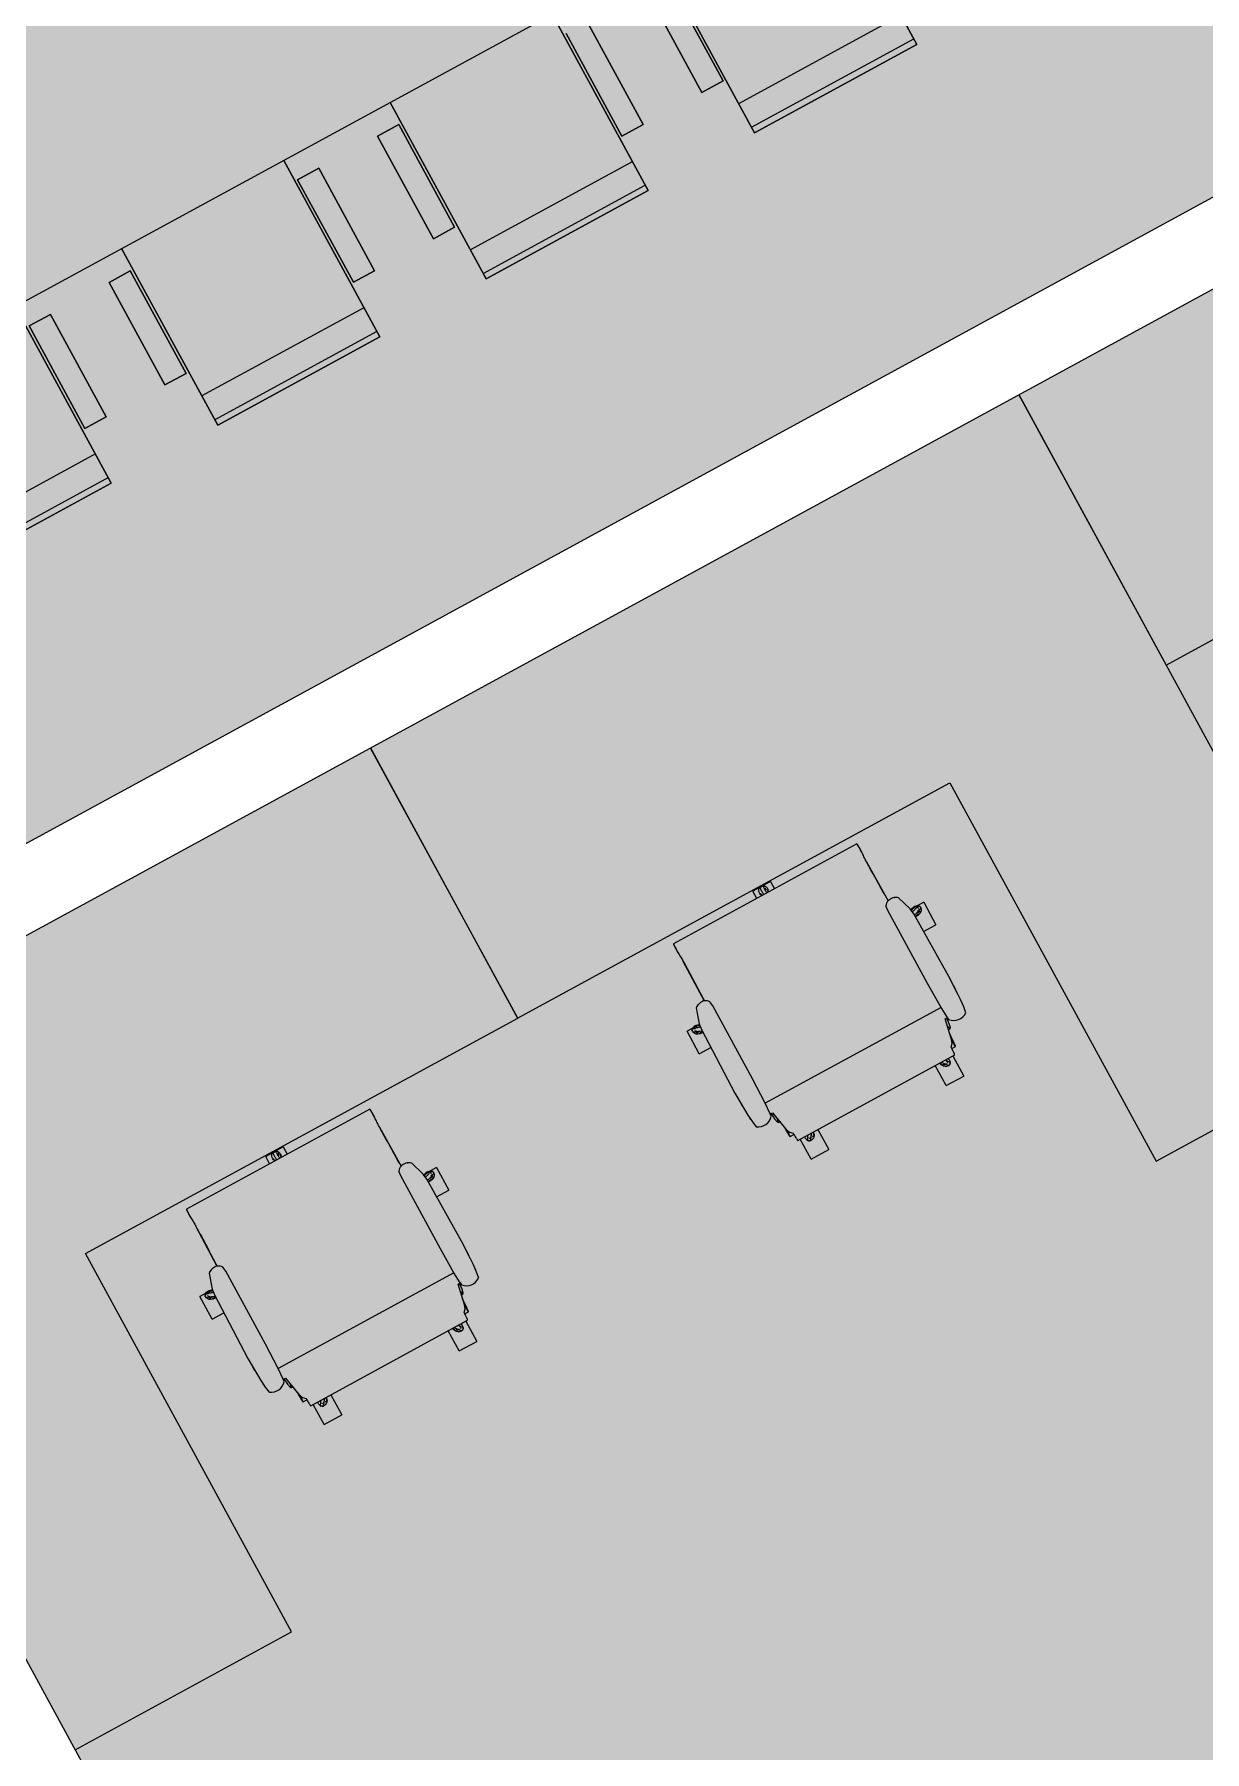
# Model space of a CAD drawing. Header units: inches. Extents: x 69230737 to 69232197, y 27661778 to 27663538.
# Drawn here: x 69231343.3 to 69231457.4, y 27662458.9 to 27662626.4 of the extents above; entities that cross this region are included whole.
import ezdxf

# ---------------------------------------------------------------- set-up
doc = ezdxf.new("R2010")
doc.units = ezdxf.units.IN
doc.header["$LTSCALE"] = 100
doc.header["$MEASUREMENT"] = 0
for name, color, linetype in [('A-WALL', 5, 'CONTINUOUS'), ('I-FURN', 2, 'CONTINUOUS'), ('Rooms-Category-Color', 7, 'CONTINUOUS'), ('Rooms-College-Color', 7, 'CONTINUOUS'), ('Rooms-Department-Color', 7, 'CONTINUOUS'), ('Rooms-Division-Color', 7, 'CONTINUOUS')]:
    doc.layers.add(name, color=color, linetype=linetype)

# ---------------------------------------------------------------- blocks, each defined once
blk = doc.blocks.new('CONFERENCE TABLE - 10 TOP - CONFERENCE TABLE - 20-1202554-Dependent - LEVEL 2A')
at = {"layer": 'I-FURN'}
for p, q in [((-53.71, 24), (-53.71, 43.59)), ((-53.71, 43.59), (-35.71, 43.59)), ((-53.71, 43.59), (-53.71, 24)), ((-35.71, 43.59), (-53.71, 43.59)), ((-35.71, 43.59), (-35.71, 24)), ((-35.71, 24), (-35.71, 43.59)), ((-23.9, 24), (-23.9, 43.59)), ((-23.9, 43.59), (-5.9, 43.59)), ((-23.9, 43.59), (-23.9, 24)), ((-5.9, 43.59), (-23.9, 43.59)), ((-5.9, 43.59), (-5.9, 24)), ((-5.9, 24), (-5.9, 43.59)), ((23.9, 43.59), (5.9, 43.59)), ((5.9, 43.59), (5.9, 24)), ((5.9, 24), (5.9, 43.59)), ((5.9, 43.59), (23.9, 43.59)), ((23.9, 24), (23.9, 43.59)), ((23.9, 43.59), (23.9, 24)), ((53.71, 43.59), (35.71, 43.59)), ((35.71, 43.59), (35.71, 24)), ((35.71, 24), (35.71, 43.59)), ((35.71, 43.59), (53.71, 43.59)), ((-35.71, 42.99), (-53.71, 42.99)), ((-5.9, 42.99), (-23.9, 42.99)), ((5.9, 42.99), (23.9, 42.99)), ((35.71, 42.99), (53.71, 42.99)), ((-35.71, 40.36), (-53.71, 40.36)), ((-5.9, 40.36), (-23.9, 40.36)), ((5.9, 40.36), (23.9, 40.36)), ((35.71, 40.36), (53.71, 40.36)), ((-35.43, 26.31), (-35.43, 37.69)), ((-35.43, 37.69), (-33.07, 37.69)), ((-35.43, 37.69), (-35.43, 26.31)), ((-33.07, 37.69), (-35.43, 37.69)), ((-33.07, 37.69), (-33.07, 26.31)), ((-33.07, 26.31), (-33.07, 37.69)), ((-26.55, 26.31), (-26.55, 37.69)), ((-26.55, 37.69), (-24.19, 37.69)), ((-26.55, 37.69), (-26.55, 26.31)), ((-24.19, 37.69), (-26.55, 37.69)), ((-24.19, 37.69), (-24.19, 26.31)), ((-24.19, 26.31), (-24.19, 37.69)), ((-5.62, 26.31), (-5.62, 37.69)), ((-5.62, 37.69), (-3.26, 37.69)), ((-5.62, 37.69), (-5.62, 26.31)), ((-3.26, 37.69), (-5.62, 37.69)), ((-3.26, 37.69), (-3.26, 26.31)), ((-3.26, 26.31), (-3.26, 37.69)), ((5.62, 37.69), (3.26, 37.69)), ((3.26, 37.69), (3.26, 26.31)), ((3.26, 26.31), (3.26, 37.69)), ((3.26, 37.69), (5.62, 37.69)), ((5.62, 26.31), (5.62, 37.69)), ((5.62, 37.69), (5.62, 26.31)), ((26.55, 37.69), (24.19, 37.69)), ((24.19, 37.69), (24.19, 26.31)), ((24.19, 26.31), (24.19, 37.69)), ((24.19, 37.69), (26.55, 37.69)), ((26.55, 26.31), (26.55, 37.69)), ((26.55, 37.69), (26.55, 26.31)), ((35.43, 37.69), (33.07, 37.69)), ((33.07, 37.69), (33.07, 26.31)), ((33.07, 26.31), (33.07, 37.69)), ((33.07, 37.69), (35.43, 37.69)), ((35.43, 26.31), (35.43, 37.69)), ((35.43, 37.69), (35.43, 26.31)), ((-3.26, 26.31), (-5.62, 26.31)), ((-5.62, 26.31), (-3.26, 26.31)), ((3.26, 26.31), (5.62, 26.31)), ((5.62, 26.31), (3.26, 26.31)), ((24.19, 26.31), (26.55, 26.31)), ((26.55, 26.31), (24.19, 26.31)), ((33.07, 26.31), (35.43, 26.31)), ((35.43, 26.31), (33.07, 26.31)), ((60, 24), (-60, 24))]:
    blk.add_line(p, q, dxfattribs=at)
blk = doc.blocks.new('Furniture-Workstation L - 3D - Furniture-Workstation L - 3D-V22-Dependent - LEVEL 2B')
at = {"layer": 'I-FURN'}
for p, q in [((-23.76, 16.61), (-23.76, -13.39)), ((48.24, -55.39), (48.24, 16.61)), ((-23.76, -13.39), (24.24, -13.39)), ((24.24, -13.39), (24.24, -55.39)), ((24.24, -55.39), (48.24, -55.39))]:
    blk.add_line(p, q, dxfattribs=at)
blk = doc.blocks.new('HermanMiller_Collection_Eames_SoftPad_MgmtChair - Casters Pneumatic Hgt Adj-V24-Dependent - LEVEL 2B')
at = {"layer": 'I-FURN'}
for p, q in [((-6.49, 11.73), (-7.1, 11.63)), ((-5.72, 11.8), (-6.49, 11.73)), ((-5.07, 11.83), (-5.72, 11.8)), ((-3.21, 11.88), (-5.07, 11.83)), ((3.79, 11.79), (-3.21, 11.88)), ((1.82, 13.1), (1.82, 11.81)), ((1.82, 13.1), (4.32, 13.1)), ((3.69, 12.36), (3.76, 12.36)), ((3.69, 12.17), (3.69, 12.36)), ((4.38, 11.72), (3.79, 11.79)), ((3.88, 12.36), (3.94, 12.36)), ((3.88, 12.36), (3.88, 12.22)), ((4.01, 12.36), (4.07, 12.36)), ((4.15, 12.36), (4.29, 12.36)), ((4.29, 11.89), (4.21, 11.89)), ((4.27, 11.85), (4.24, 11.78)), ((4.29, 12.36), (4.32, 12.36)), ((4.29, 12.28), (4.29, 12.36)), ((4.29, 11.89), (4.29, 12.22)), ((4.32, 11.89), (4.29, 11.89)), ((4.32, 11.73), (4.32, 13.1)), ((4.32, 11.89), (4.32, 12.36)), ((5.89, 11.24), (4.38, 11.72)), ((6.09, 10.21), (10.46, 10.17)), ((12.44, -10.17), (12.44, 10.17)), ((-12.43, 8.44), (-12.43, 6.48)), ((-12.43, 8.44), (-10.19, 8.44)), ((-10.2, 8.71), (-10.2, -8.71)), ((-9.49, 9.19), (-9.5, 9.18)), ((-9.5, 9.18), (-9.5, 8.76)), ((-9.1, 9.03), (-9.36, 8.77)), ((-8.96, 9.1), (-9.1, 9.03)), ((-8.72, 9.18), (-8.96, 9.1)), ((-6.65, 9.58), (-8.72, 9.18)), ((-7.74, 9.56), (-7.74, 9.37)), ((-7.73, 9.54), (-7.4, 9.43)), ((-7.73, 9.54), (-7.73, 9.37)), ((-6.88, 9.85), (-6.65, 9.83)), ((-6.65, 9.83), (-6.65, 9.58)), ((-6.65, 9.83), (-5.49, 9.76)), ((-5.49, 9.76), (-2.81, 9.72)), ((-5.49, -9.76), (-5.49, 9.76)), ((-2.81, 9.72), (5.28, 9.72)), ((5.28, 9.72), (5.78, 9.77)), ((-10.56, 7.6), (-10.56, 7.66)), ((-10.56, 7.43), (-10.56, 7.52)), ((-10.56, 7.23), (-10.56, 7.31)), ((-10.47, 7.23), (-10.56, 7.23)), ((-10.47, 7.7), (-10.37, 7.7)), ((-10.37, 7.7), (-10.37, 7.64)), ((-10.37, 7.36), (-10.37, 7.29)), ((-10.19, 6.48), (-12.43, 6.48)), ((12.44, 0.94), (13.25, 0.94)), ((12.82, 0.18), (12.82, 0.11)), ((13.16, 0.2), (13.22, 0.2)), ((13.22, 0.2), (13.25, 0.2)), ((13.22, -0.27), (13.22, 0.2)), ((13.25, -1.02), (13.25, 0.94)), ((13.25, -0.27), (13.25, 0.2)), ((13.25, -1.02), (12.44, -1.02)), ((12.82, -0.27), (12.73, -0.27)), ((12.96, -0.27), (12.82, -0.27)), ((13.22, -0.27), (13.06, -0.27)), ((13.25, -0.27), (13.22, -0.27)), ((13.31, -0.14), (13.23, -0.25)), ((-12.43, -6.56), (-12.43, -8.52)), ((-12.43, -6.56), (-10.19, -6.56)), ((-10.56, -7.3), (-10.45, -7.3)), ((-10.56, -7.46), (-10.56, -7.3)), ((-10.56, -7.59), (-10.56, -7.51)), ((-10.56, -7.76), (-10.56, -7.69)), ((-10.37, -7.77), (-10.45, -7.77)), ((-10.37, -7.72), (-10.37, -7.77)), ((-10.33, -7.77), (-10.37, -7.77)), ((-10.19, -8.52), (-12.43, -8.52)), ((-9.5, -8.76), (-9.5, -9.18)), ((-9.5, -9.18), (-9.49, -9.19)), ((-9.36, -8.77), (-9.1, -9.03)), ((-9.1, -9.03), (-8.72, -9.18)), ((-8.72, -9.18), (-6.65, -9.58)), ((-7.74, -9.37), (-7.74, -9.56)), ((-7.73, -9.37), (-7.73, -9.54)), ((-7.4, -9.43), (-7.73, -9.54)), ((-6.65, -9.83), (-6.88, -9.85)), ((-6.65, -9.58), (-6.65, -9.83)), ((-6.65, -9.83), (-5.49, -9.76)), ((-5.49, -9.76), (-2.81, -9.72)), ((-2.81, -9.72), (5.28, -9.72)), ((5.28, -9.72), (5.78, -9.77)), ((-7.1, -11.63), (-6.49, -11.73)), ((4.38, -11.72), (5.89, -11.24)), ((10.46, -10.17), (6.09, -10.21)), ((-6.49, -11.73), (-5.72, -11.8)), ((-5.72, -11.8), (-5.07, -11.83)), ((-5.07, -11.83), (-3.21, -11.88)), ((-3.21, -11.88), (3.79, -11.79)), ((1.82, -11.81), (1.82, -13.18)), ((4.32, -13.18), (1.82, -13.18)), ((3.69, -12.43), (3.69, -12.14)), ((3.75, -12.43), (3.69, -12.43)), ((3.79, -11.79), (4.38, -11.72)), ((3.88, -12.3), (3.88, -12.43)), ((3.93, -12.43), (3.88, -12.43)), ((4.07, -12.43), (4.01, -12.43)), ((4.21, -12.43), (4.13, -12.43)), ((4.21, -11.96), (4.29, -11.96)), ((4.29, -11.96), (4.32, -11.96)), ((4.29, -12.29), (4.29, -11.96)), ((4.29, -12.43), (4.29, -12.38)), ((4.32, -12.43), (4.29, -12.43)), ((4.32, -13.18), (4.32, -11.73)), ((4.32, -12.43), (4.32, -11.96))]:
    blk.add_line(p, q, dxfattribs=at)
at = {"layer": 'I-FURN', "flags": 128}
for points in [[(-6.25, 11.76), (-6.2, 11.76), (-6.11, 11.77)], [(-4.67, 11.84), (-4.53, 11.85), (-4.21, 11.86)], [(3.53, 11.99), (3.53, 11.99), (3.53, 11.96), (3.51, 11.89), (3.48, 11.8)], [(3.5, 12.06), (3.52, 12.19), (3.57, 12.32), (3.64, 12.44), (3.74, 12.53), (3.86, 12.6), (3.99, 12.65)], [(3.5, 11.83), (3.54, 11.99), (3.56, 12.07), (3.56, 12.09)], [(4.03, 12.65), (4.05, 12.64), (4.06, 12.64), (4.07, 12.64), (4.09, 12.63), (4.1, 12.63), (4.11, 12.63), (4.13, 12.62), (4.15, 12.62), (4.16, 12.61), (4.17, 12.61), (4.19, 12.6), (4.21, 12.59), (4.22, 12.58)], [(4.24, 11.76), (4.24, 11.76), (4.23, 11.74)], [(4.26, 12.56), (4.33, 12.45), (4.39, 12.32), (4.41, 12.19), (4.4, 12.05), (4.37, 11.92), (4.3, 11.8)], [(12.43, 10.17), (12.43, 10.18), (12.39, 10.19), (12.3, 10.2), (12.18, 10.21), (12.03, 10.21), (11.85, 10.22), (11.67, 10.22), (11.49, 10.21)], [(-9.5, 9.18), (-9.48, 9.17), (-9.42, 9.16), (-9.32, 9.15), (-9.2, 9.15), (-9.05, 9.14), (-8.89, 9.14), (-8.83, 9.14)], [(-9.26, 9.22), (-9.37, 9.21), (-9.44, 9.2), (-9.49, 9.19)], [(-8.49, 9.24), (-8.66, 9.24), (-8.83, 9.24), (-8.99, 9.23), (-9.14, 9.23), (-9.26, 9.22)], [(-6.66, 9.75), (-7.27, 9.69), (-7.65, 9.62), (-7.73, 9.54)], [(-10.41, 7.02), (-10.54, 7.08), (-10.64, 7.16), (-10.73, 7.27), (-10.79, 7.39), (-10.82, 7.52), (-10.83, 7.66)], [(-10.81, 7.7), (-10.8, 7.71), (-10.8, 7.73), (-10.79, 7.74), (-10.78, 7.75), (-10.78, 7.76), (-10.77, 7.77), (-10.76, 7.79), (-10.75, 7.8), (-10.74, 7.81), (-10.73, 7.82), (-10.71, 7.84), (-10.7, 7.85), (-10.69, 7.86)], [(-10.66, 7.89), (-10.53, 7.93), (-10.39, 7.94), (-10.26, 7.92), (-10.2, 7.9)], [(-10.2, 6.95), (-10.34, 7.03), (-10.41, 7.07), (-10.42, 7.08)], [(-10.34, 7.03), (-10.34, 7.02), (-10.32, 7.01), (-10.25, 6.97), (-10.2, 6.93)], [(12.55, 0.37), (12.54, 0.37), (12.52, 0.37), (12.44, 0.37)], [(12.44, 0.35), (12.55, 0.36), (12.63, 0.37), (12.64, 0.37)], [(12.6, 0.42), (12.73, 0.44), (12.87, 0.44), (13, 0.4), (13.12, 0.34), (13.23, 0.25), (13.31, 0.14)], [(13.32, 0.1), (13.32, 0.08), (13.32, 0.07), (13.33, 0.06), (13.33, 0.04), (13.33, 0.03), (13.33, 0.02), (13.33, 0), (13.33, -0.02), (13.33, -0.04), (13.33, -0.05), (13.32, -0.07), (13.32, -0.09), (13.32, -0.1)], [(12.55, -0.37), (12.54, -0.37), (12.52, -0.37), (12.44, -0.37)], [(12.63, -0.37), (12.56, -0.36), (12.46, -0.36)], [(13.21, -0.27), (13.12, -0.34), (13, -0.4), (12.87, -0.44), (12.73, -0.44), (12.6, -0.42)], [(-10.83, -7.74), (-10.82, -7.61), (-10.79, -7.47), (-10.73, -7.35), (-10.64, -7.24), (-10.54, -7.16), (-10.41, -7.1)], [(-10.69, -7.94), (-10.7, -7.93), (-10.71, -7.92), (-10.72, -7.91), (-10.73, -7.9), (-10.74, -7.89), (-10.75, -7.88), (-10.76, -7.86), (-10.77, -7.85), (-10.78, -7.84), (-10.79, -7.83), (-10.8, -7.81), (-10.8, -7.79), (-10.81, -7.78)], [(-10.2, -7.98), (-10.26, -8), (-10.39, -8.02), (-10.53, -8.01), (-10.66, -7.97)], [(-10.42, -7.16), (-10.35, -7.12), (-10.27, -7.07), (-10.2, -7.03)], [(-10.34, -7.11), (-10.34, -7.1), (-10.32, -7.09), (-10.25, -7.05), (-10.2, -7.01)], [(-8.81, -9.14), (-8.89, -9.14), (-9.05, -9.14), (-9.2, -9.15), (-9.32, -9.15), (-9.42, -9.16), (-9.48, -9.17), (-9.5, -9.18)], [(-9.49, -9.19), (-9.44, -9.2), (-9.37, -9.21), (-9.26, -9.22)], [(-9.26, -9.22), (-9.14, -9.23), (-8.99, -9.23), (-8.83, -9.24), (-8.66, -9.24), (-8.49, -9.24)], [(-7.73, -9.54), (-7.65, -9.62), (-7.27, -9.69), (-6.66, -9.75)], [(11.49, -10.21), (11.67, -10.22), (11.85, -10.22), (12.03, -10.21), (12.18, -10.21), (12.3, -10.2), (12.39, -10.19), (12.43, -10.18), (12.43, -10.17)], [(-6.25, -11.76), (-6.2, -11.76), (-6.11, -11.77)], [(-4.67, -11.84), (-4.53, -11.85), (-4.21, -11.86)], [(3.55, -12.12), (3.53, -12.05), (3.51, -11.95), (3.47, -11.79)], [(3.52, -12.03), (3.52, -12.03), (3.51, -12), (3.49, -11.93), (3.47, -11.84)], [(3.98, -12.69), (3.85, -12.64), (3.73, -12.57), (3.63, -12.48), (3.56, -12.36), (3.51, -12.23), (3.49, -12.1)], [(4.21, -12.62), (4.19, -12.63), (4.18, -12.64), (4.17, -12.64), (4.15, -12.65), (4.14, -12.65), (4.13, -12.66), (4.11, -12.66), (4.09, -12.67), (4.08, -12.67), (4.07, -12.68), (4.05, -12.68), (4.03, -12.68), (4.02, -12.69)], [(4.23, -11.8), (4.23, -11.8), (4.21, -11.78), (4.21, -11.76)], [(4.21, -11.79), (4.22, -11.81), (4.25, -11.88), (4.26, -11.9)], [(4.29, -11.84), (4.35, -11.96), (4.39, -12.09), (4.4, -12.23), (4.37, -12.36), (4.32, -12.49), (4.24, -12.6)]]:
    blk.add_lwpolyline(points, dxfattribs=at)
at = {"layer": 'I-FURN'}
for centre, radius, start, end in [((5.35, 12.01), 1.84, 178.3802, 186.4833), ((3.95, 12.08), 0.572, 57.7518, 86.2482), ((2.78, 12.84), 1.84, 323.2166, 325.6198), ((-6.03, 10.85), 1.32, 144.065, 229.935), ((5.36, 10.43), 0.781, 302.3218, 343.1534), ((5.03, 10.51), 1.12, 343.9109, 40.257), ((-10.3, 7.45), 0.572, 129.7518, 158.2482), ((-9.8, 8.75), 1.84, 250.3802, 257.2336), ((13.12, -1.35), 1.84, 106.3802, 111.77), ((12.76, 0), 0.572, 345.7518, 14.2482), ((13.12, 1.35), 1.84, 248.23, 253.6198), ((-10.3, -7.53), 0.572, 201.7518, 230.2482), ((-9.8, -8.83), 1.84, 102.7664, 109.6198), ((-6.03, -10.85), 1.32, 130.065, 215.935), ((5.36, -10.43), 0.781, 16.8466, 57.6782), ((5.03, -10.51), 1.12, 319.743, 16.0891), ((5.33, -12.05), 1.84, 172.0275, 181.6198), ((3.94, -12.12), 0.572, 273.7518, 302.2482), ((2.77, -12.88), 1.84, 34.3802, 38.212)]:
    blk.add_arc(centre, radius, start, end, dxfattribs=at)
for points, knots in [([(3.5, 11.83), (3.51, 11.84), (3.53, 11.92), (3.55, 12.04), (3.57, 12.12), (3.55, 12.13), (3.53, 12.11), (3.51, 12.07), (3.5, 12.06)], [0.3625246, 0.3625246, 0.3625246, 0.3625246, 0.375, 0.5, 0.625, 0.75, 0.875, 1, 1, 1, 1]), ([(3.99, 12.65), (3.98, 12.65), (3.97, 12.64), (3.95, 12.58), (3.89, 12.44), (3.8, 12.18), (3.71, 11.94), (3.67, 11.82), (3.67, 11.81)], [-1, -1, -1, -1, -0.85, -0.7, -0.55, -0.4, -0.3, -0.2853327, -0.2853327, -0.2853327, -0.2853327]), ([(4.05, 11.78), (4.07, 11.86), (4.12, 12.03), (4.18, 12.24), (4.23, 12.38), (4.25, 12.47), (4.26, 12.53), (4.26, 12.55), (4.26, 12.56), (4.26, 12.56)], [-0.6850488, -0.6850488, -0.6850488, -0.6850488, -0.6, -0.5, -0.4, -0.3, -0.2, -0.1, 0, 0, 0, 0]), ([(4.23, 11.76), (4.23, 11.78), (4.26, 11.83), (4.28, 11.88), (4.3, 11.89), (4.3, 11.85), (4.3, 11.82), (4.3, 11.8)], [0.4646474, 0.4646474, 0.4646474, 0.4646474, 0.5, 0.625, 0.75, 0.875, 1, 1, 1, 1]), ([(6.09, 10.87), (6.08, 10.9), (6.07, 10.94), (6.04, 11.01), (6.01, 11.07), (5.98, 11.12), (5.96, 11.14), (5.96, 11.15)], [0.7098271, 0.7098271, 0.7098271, 0.7098271, 0.75, 0.7916667, 0.8333333, 0.875, 0.8888889, 0.8888889, 0.8888889, 0.8888889]), ([(12.44, 10.17), (12.44, 10.17), (12.43, 10.18), (12.4, 10.19), (12.34, 10.19), (12.27, 10.2), (12.19, 10.21), (12.05, 10.21), (11.82, 10.22), (11.61, 10.22), (11.49, 10.21)], [0, 0, 0, 0, 0.090909, 0.181818, 0.272727, 0.363636, 0.454545, 0.545455, 0.727273, 1, 1, 1, 1]), ([(-9.36, 8.77), (-9.55, 8.77), (-9.82, 8.76), (-10.04, 8.74), (-10.13, 8.73), (-10.18, 8.72), (-10.2, 8.72), (-10.2, 8.71)], [0, 0, 0, 0, 0.444444, 0.666667, 0.777778, 0.888889, 1, 1, 1, 1]), ([(-7.56, 9.4), (-7.59, 9.4), (-7.69, 9.38), (-7.86, 9.35), (-8.07, 9.31), (-8.28, 9.27), (-8.42, 9.25), (-8.49, 9.24)], [0.8535346, 0.8535346, 0.8535346, 0.8535346, 0.8666667, 0.9, 0.9333333, 0.9666667, 1, 1, 1, 1]), ([(-10.83, 7.66), (-10.83, 7.66), (-10.82, 7.65), (-10.78, 7.6), (-10.66, 7.5), (-10.45, 7.34), (-10.28, 7.21), (-10.22, 7.16)], [-1, -1, -1, -1, -0.85, -0.7, -0.55, -0.4, -0.3229624, -0.3229624, -0.3229624, -0.3229624]), ([(-10.21, 7.61), (-10.27, 7.65), (-10.38, 7.72), (-10.5, 7.81), (-10.58, 7.85), (-10.63, 7.88), (-10.65, 7.89), (-10.66, 7.89), (-10.66, 7.89)], [-0.5853894, -0.5853894, -0.5853894, -0.5853894, -0.5, -0.4, -0.3, -0.2, -0.1, 0, 0, 0, 0]), ([(-10.24, 6.97), (-10.29, 7.01), (-10.38, 7.06), (-10.45, 7.09), (-10.47, 7.09), (-10.45, 7.06), (-10.43, 7.03), (-10.41, 7.02)], [0.3878453, 0.3878453, 0.3878453, 0.3878453, 0.5, 0.625, 0.75, 0.875, 1, 1, 1, 1]), ([(13.31, 0.14), (13.31, 0.14), (13.3, 0.15), (13.23, 0.16), (13.08, 0.17), (12.8, 0.18), (12.56, 0.18), (12.46, 0.19), (12.46, 0.19)], [-1, -1, -1, -1, -0.85, -0.7, -0.55, -0.4, -0.3, -0.2999942, -0.2999942, -0.2999942, -0.2999942]), ([(12.48, 0.36), (12.52, 0.36), (12.6, 0.37), (12.67, 0.38), (12.68, 0.39), (12.65, 0.41), (12.62, 0.41), (12.6, 0.42)], [0.4170446, 0.4170446, 0.4170446, 0.4170446, 0.5, 0.625, 0.75, 0.875, 1, 1, 1, 1]), ([(12.46, -0.19), (12.46, -0.19), (12.56, -0.18), (12.75, -0.18), (12.98, -0.17), (13.13, -0.17), (13.22, -0.16), (13.28, -0.15), (13.3, -0.15), (13.31, -0.14), (13.31, -0.14)], [-0.7000058, -0.7000058, -0.7000058, -0.7000058, -0.7, -0.6, -0.5, -0.4, -0.3, -0.2, -0.1, 0, 0, 0, 0]), ([(12.48, -0.36), (12.52, -0.36), (12.6, -0.37), (12.67, -0.38), (12.68, -0.39), (12.65, -0.41), (12.62, -0.41), (12.6, -0.42)], [0.4170446, 0.4170446, 0.4170446, 0.4170446, 0.5, 0.625, 0.75, 0.875, 1, 1, 1, 1]), ([(-10.22, -7.25), (-10.28, -7.29), (-10.41, -7.39), (-10.58, -7.52), (-10.7, -7.62), (-10.77, -7.68), (-10.81, -7.71), (-10.82, -7.73), (-10.83, -7.74), (-10.83, -7.74)], [-0.6770376, -0.6770376, -0.6770376, -0.6770376, -0.6, -0.5, -0.4, -0.3, -0.2, -0.1, 0, 0, 0, 0]), ([(-10.66, -7.97), (-10.66, -7.97), (-10.64, -7.97), (-10.59, -7.94), (-10.46, -7.86), (-10.3, -7.75), (-10.21, -7.69)], [-1, -1, -1, -1, -0.85, -0.7, -0.55, -0.4146106, -0.4146106, -0.4146106, -0.4146106]), ([(-10.24, -7.05), (-10.29, -7.09), (-10.38, -7.14), (-10.45, -7.17), (-10.47, -7.17), (-10.45, -7.14), (-10.43, -7.11), (-10.41, -7.1)], [0.3878453, 0.3878453, 0.3878453, 0.3878453, 0.5, 0.625, 0.75, 0.875, 1, 1, 1, 1]), ([(-10.2, -8.71), (-10.2, -8.72), (-10.18, -8.72), (-10.13, -8.73), (-10.07, -8.74), (-9.98, -8.75), (-9.88, -8.76), (-9.73, -8.76), (-9.55, -8.77), (-9.41, -8.77), (-9.36, -8.77)], [0, 0, 0, 0, 0.111111, 0.222222, 0.333333, 0.444444, 0.555556, 0.666667, 0.888889, 1, 1, 1, 1]), ([(-8.49, -9.24), (-8.42, -9.25), (-8.28, -9.27), (-8.07, -9.31), (-7.86, -9.35), (-7.69, -9.38), (-7.59, -9.4), (-7.56, -9.4)], [0, 0, 0, 0, 0.0333333, 0.0666667, 0.1, 0.1333333, 0.1464654, 0.1464654, 0.1464654, 0.1464654]), ([(5.96, -11.15), (5.98, -11.12), (6.01, -11.07), (6.05, -10.99), (6.07, -10.92), (6.08, -10.88), (6.09, -10.87)], [0.1111111, 0.1111111, 0.1111111, 0.1111111, 0.1666667, 0.2222222, 0.2777778, 0.2931742, 0.2931742, 0.2931742, 0.2931742]), ([(11.49, -10.21), (11.57, -10.22), (11.74, -10.22), (12.06, -10.21), (12.36, -10.2), (12.43, -10.18), (12.44, -10.17)], [0, 0, 0, 0, 0.181818, 0.363636, 0.727273, 1, 1, 1, 1]), ([(3.48, -11.83), (3.49, -11.85), (3.51, -11.95), (3.54, -12.08), (3.55, -12.16), (3.54, -12.17), (3.52, -12.15), (3.5, -12.12), (3.49, -12.1)], [0.3389168, 0.3389168, 0.3389168, 0.3389168, 0.375, 0.5, 0.625, 0.75, 0.875, 1, 1, 1, 1]), ([(3.64, -11.81), (3.65, -11.83), (3.69, -11.96), (3.77, -12.17), (3.84, -12.38), (3.89, -12.53), (3.93, -12.61), (3.95, -12.66), (3.97, -12.68), (3.97, -12.69), (3.98, -12.69)], [-0.728453, -0.728453, -0.728453, -0.728453, -0.7, -0.6, -0.5, -0.4, -0.3, -0.2, -0.1, 0, 0, 0, 0]), ([(4.24, -12.6), (4.25, -12.6), (4.25, -12.59), (4.24, -12.52), (4.2, -12.37), (4.12, -12.11), (4.05, -11.88), (4.02, -11.78)], [-1, -1, -1, -1, -0.85, -0.7, -0.55, -0.4, -0.3021051, -0.3021051, -0.3021051, -0.3021051]), ([(4.22, -11.81), (4.22, -11.82), (4.24, -11.87), (4.27, -11.92), (4.29, -11.93), (4.29, -11.9), (4.29, -11.86), (4.29, -11.84)], [0.4675999, 0.4675999, 0.4675999, 0.4675999, 0.5, 0.625, 0.75, 0.875, 1, 1, 1, 1])]:
    blk.add_open_spline(points, degree=3, knots=knots, dxfattribs=at)
for points in [[(10.52, 10.17), (9.78, 10.17), (8.3, 10.18), (6.84, 10.2), (6.11, 10.2)], [(11.49, 10.21), (11.33, 10.21), (11, 10.19), (10.68, 10.17), (10.52, 10.17)], [(6.11, -10.2), (6.84, -10.2), (8.3, -10.18), (9.78, -10.17), (10.52, -10.17)], [(10.52, -10.17), (10.68, -10.17), (11, -10.19), (11.33, -10.21), (11.49, -10.21)]]:
    blk.add_open_spline(points, degree=3, dxfattribs=at)
blk = doc.blocks.new('Furniture-Workstation L - 3D - Furniture-Workstation L - 3D-V25-Dependent - LEVEL 2B')
at = {"layer": 'I-FURN'}
for p, q in [((48.24, 55.39), (24.24, 55.39)), ((24.24, 55.39), (24.24, 13.39)), ((24.24, 13.39), (-23.76, 13.39)), ((-23.76, 13.39), (-23.76, -16.61))]:
    blk.add_line(p, q, dxfattribs=at)
blk = doc.blocks.new('HermanMiller_Collection_Eames_SoftPad_MgmtChair - Casters Pneumatic Hgt Adj-V26-Dependent - LEVEL 2B')
at = {"layer": 'I-FURN'}
for p, q in [((-6.49, 11.73), (-7.1, 11.63)), ((-5.72, 11.8), (-6.49, 11.73)), ((-5.07, 11.83), (-5.72, 11.8)), ((-3.21, 11.88), (-5.07, 11.83)), ((3.79, 11.79), (-3.21, 11.88)), ((1.82, 13.1), (1.82, 11.81)), ((1.82, 13.1), (4.32, 13.1)), ((3.69, 12.36), (3.76, 12.36)), ((3.69, 12.17), (3.69, 12.36)), ((4.38, 11.72), (3.79, 11.79)), ((3.88, 12.36), (3.94, 12.36)), ((3.88, 12.36), (3.88, 12.22)), ((4.01, 12.36), (4.07, 12.36)), ((4.15, 12.36), (4.29, 12.36)), ((4.29, 11.89), (4.21, 11.89)), ((4.27, 11.85), (4.24, 11.78)), ((4.29, 12.36), (4.32, 12.36)), ((4.29, 12.28), (4.29, 12.36)), ((4.29, 11.89), (4.29, 12.22)), ((4.32, 11.89), (4.29, 11.89)), ((4.32, 11.73), (4.32, 13.1)), ((4.32, 11.89), (4.32, 12.36)), ((5.89, 11.24), (4.38, 11.72)), ((6.09, 10.21), (10.46, 10.17)), ((12.44, -10.17), (12.44, 10.17)), ((-12.43, 8.44), (-12.43, 6.48)), ((-12.43, 8.44), (-10.19, 8.44)), ((-10.2, 8.71), (-10.2, -8.71)), ((-9.49, 9.19), (-9.5, 9.18)), ((-9.5, 9.18), (-9.5, 8.76)), ((-9.1, 9.03), (-9.36, 8.77)), ((-8.96, 9.1), (-9.1, 9.03)), ((-8.72, 9.18), (-8.96, 9.1)), ((-6.65, 9.58), (-8.72, 9.18)), ((-7.74, 9.56), (-7.74, 9.37)), ((-7.73, 9.54), (-7.4, 9.43)), ((-7.73, 9.54), (-7.73, 9.37)), ((-6.88, 9.85), (-6.65, 9.83)), ((-6.65, 9.83), (-6.65, 9.58)), ((-6.65, 9.83), (-5.49, 9.76)), ((-5.49, 9.76), (-2.81, 9.72)), ((-5.49, -9.76), (-5.49, 9.76)), ((-2.81, 9.72), (5.28, 9.72)), ((5.28, 9.72), (5.78, 9.77)), ((-10.56, 7.6), (-10.56, 7.66)), ((-10.56, 7.43), (-10.56, 7.52)), ((-10.56, 7.23), (-10.56, 7.31)), ((-10.47, 7.23), (-10.56, 7.23)), ((-10.47, 7.7), (-10.37, 7.7)), ((-10.37, 7.7), (-10.37, 7.64)), ((-10.37, 7.34), (-10.37, 7.29)), ((-10.19, 6.48), (-12.43, 6.48)), ((12.44, 0.94), (13.25, 0.94)), ((12.82, 0.18), (12.82, 0.11)), ((13.16, 0.2), (13.22, 0.2)), ((13.22, 0.2), (13.25, 0.2)), ((13.22, -0.27), (13.22, 0.2)), ((13.25, -1.02), (13.25, 0.94)), ((13.25, -0.27), (13.25, 0.2)), ((13.25, -1.02), (12.44, -1.02)), ((12.82, -0.27), (12.73, -0.27)), ((12.96, -0.27), (12.82, -0.27)), ((13.22, -0.27), (13.06, -0.27)), ((13.25, -0.27), (13.22, -0.27)), ((13.31, -0.14), (13.23, -0.25)), ((-12.43, -6.56), (-12.43, -8.52)), ((-12.43, -6.56), (-10.19, -6.56)), ((-10.56, -7.3), (-10.45, -7.3)), ((-10.56, -7.46), (-10.56, -7.3)), ((-10.56, -7.59), (-10.56, -7.51)), ((-10.56, -7.76), (-10.56, -7.69)), ((-10.37, -7.77), (-10.45, -7.77)), ((-10.37, -7.72), (-10.37, -7.77)), ((-10.33, -7.77), (-10.37, -7.77)), ((-10.19, -8.52), (-12.43, -8.52)), ((-9.5, -8.76), (-9.5, -9.18)), ((-9.5, -9.18), (-9.49, -9.19)), ((-9.36, -8.77), (-9.1, -9.03)), ((-9.1, -9.03), (-8.72, -9.18)), ((-8.72, -9.18), (-6.65, -9.58)), ((-7.74, -9.37), (-7.74, -9.56)), ((-7.73, -9.37), (-7.73, -9.54)), ((-7.4, -9.43), (-7.73, -9.54)), ((-6.65, -9.83), (-6.88, -9.85)), ((-6.65, -9.58), (-6.65, -9.83)), ((-6.65, -9.83), (-5.49, -9.76)), ((-5.49, -9.76), (-2.81, -9.72)), ((-2.81, -9.72), (5.28, -9.72)), ((5.28, -9.72), (5.78, -9.77)), ((-7.1, -11.63), (-6.49, -11.73)), ((4.38, -11.72), (5.89, -11.24)), ((10.46, -10.17), (6.09, -10.21)), ((-6.49, -11.73), (-5.72, -11.8)), ((-5.72, -11.8), (-5.07, -11.83)), ((-5.07, -11.83), (-3.21, -11.88)), ((-3.21, -11.88), (3.79, -11.79)), ((1.82, -11.81), (1.82, -13.18)), ((4.32, -13.18), (1.82, -13.18)), ((3.69, -12.43), (3.69, -12.14)), ((3.75, -12.43), (3.69, -12.43)), ((3.79, -11.79), (4.38, -11.72)), ((3.88, -12.3), (3.88, -12.43)), ((3.93, -12.43), (3.88, -12.43)), ((4.07, -12.43), (4.01, -12.43)), ((4.21, -12.43), (4.13, -12.43)), ((4.21, -11.96), (4.29, -11.96)), ((4.29, -11.96), (4.32, -11.96)), ((4.29, -12.29), (4.29, -11.96)), ((4.29, -12.43), (4.29, -12.38)), ((4.32, -12.43), (4.29, -12.43)), ((4.32, -13.18), (4.32, -11.73)), ((4.32, -12.43), (4.32, -11.96))]:
    blk.add_line(p, q, dxfattribs=at)
at = {"layer": 'I-FURN', "flags": 128}
for points in [[(-6.25, 11.76), (-6.2, 11.76), (-6.11, 11.77)], [(-4.67, 11.84), (-4.53, 11.85), (-4.21, 11.86)], [(3.53, 11.99), (3.53, 11.99), (3.53, 11.96), (3.51, 11.89), (3.48, 11.8)], [(3.5, 12.06), (3.52, 12.19), (3.57, 12.32), (3.64, 12.44), (3.74, 12.53), (3.86, 12.6), (3.99, 12.65)], [(3.5, 11.83), (3.54, 11.99), (3.56, 12.07), (3.56, 12.09)], [(4.03, 12.65), (4.05, 12.64), (4.06, 12.64), (4.07, 12.64), (4.09, 12.63), (4.1, 12.63), (4.11, 12.63), (4.13, 12.62), (4.15, 12.62), (4.16, 12.61), (4.17, 12.61), (4.19, 12.6), (4.21, 12.59), (4.22, 12.58)], [(4.24, 11.76), (4.24, 11.76), (4.23, 11.74)], [(4.26, 12.56), (4.33, 12.45), (4.39, 12.32), (4.41, 12.19), (4.4, 12.05), (4.37, 11.92), (4.3, 11.8)], [(12.43, 10.17), (12.43, 10.18), (12.39, 10.19), (12.3, 10.2), (12.18, 10.21), (12.03, 10.21), (11.85, 10.22), (11.67, 10.22), (11.49, 10.21)], [(-9.5, 9.18), (-9.48, 9.17), (-9.42, 9.16), (-9.32, 9.15), (-9.2, 9.15), (-9.05, 9.14), (-8.89, 9.14), (-8.83, 9.14)], [(-9.26, 9.22), (-9.37, 9.21), (-9.44, 9.2), (-9.49, 9.19)], [(-8.49, 9.24), (-8.66, 9.24), (-8.83, 9.24), (-8.99, 9.23), (-9.14, 9.23), (-9.26, 9.22)], [(-6.66, 9.75), (-7.27, 9.69), (-7.65, 9.62), (-7.73, 9.54)], [(-10.41, 7.02), (-10.54, 7.08), (-10.64, 7.16), (-10.73, 7.27), (-10.79, 7.39), (-10.82, 7.52), (-10.83, 7.66)], [(-10.81, 7.7), (-10.8, 7.71), (-10.8, 7.73), (-10.79, 7.74), (-10.78, 7.75), (-10.78, 7.76), (-10.77, 7.77), (-10.76, 7.79), (-10.75, 7.8), (-10.74, 7.81), (-10.73, 7.82), (-10.71, 7.84), (-10.7, 7.85), (-10.69, 7.86)], [(-10.66, 7.89), (-10.53, 7.93), (-10.39, 7.94), (-10.26, 7.92), (-10.2, 7.9)], [(-10.2, 6.95), (-10.34, 7.03), (-10.41, 7.07), (-10.42, 7.08)], [(-10.34, 7.03), (-10.34, 7.02), (-10.32, 7.01), (-10.25, 6.97), (-10.2, 6.93)], [(12.55, 0.37), (12.54, 0.37), (12.52, 0.37), (12.44, 0.37)], [(12.44, 0.35), (12.55, 0.36), (12.63, 0.37), (12.64, 0.37)], [(12.6, 0.42), (12.73, 0.44), (12.87, 0.44), (13, 0.4), (13.12, 0.34), (13.23, 0.25), (13.31, 0.14)], [(13.32, 0.1), (13.32, 0.08), (13.32, 0.07), (13.33, 0.06), (13.33, 0.04), (13.33, 0.03), (13.33, 0.02), (13.33, 0), (13.33, -0.02), (13.33, -0.04), (13.33, -0.05), (13.32, -0.07), (13.32, -0.09), (13.32, -0.1)], [(12.55, -0.37), (12.54, -0.37), (12.52, -0.37), (12.44, -0.37)], [(12.63, -0.37), (12.56, -0.36), (12.46, -0.36)], [(13.21, -0.27), (13.12, -0.34), (13, -0.4), (12.87, -0.44), (12.73, -0.44), (12.6, -0.42)], [(-10.83, -7.74), (-10.82, -7.61), (-10.79, -7.47), (-10.73, -7.35), (-10.64, -7.24), (-10.54, -7.16), (-10.41, -7.1)], [(-10.69, -7.94), (-10.7, -7.93), (-10.71, -7.92), (-10.72, -7.91), (-10.73, -7.9), (-10.74, -7.89), (-10.75, -7.88), (-10.76, -7.86), (-10.77, -7.85), (-10.78, -7.84), (-10.79, -7.83), (-10.8, -7.81), (-10.8, -7.79), (-10.81, -7.78)], [(-10.2, -7.98), (-10.26, -8), (-10.39, -8.02), (-10.53, -8.01), (-10.66, -7.97)], [(-10.42, -7.16), (-10.35, -7.12), (-10.27, -7.07), (-10.2, -7.03)], [(-10.34, -7.11), (-10.34, -7.1), (-10.32, -7.09), (-10.25, -7.05), (-10.2, -7.01)], [(-8.81, -9.14), (-8.89, -9.14), (-9.05, -9.14), (-9.2, -9.15), (-9.32, -9.15), (-9.42, -9.16), (-9.48, -9.17), (-9.5, -9.18)], [(-9.49, -9.19), (-9.44, -9.2), (-9.37, -9.21), (-9.26, -9.22)], [(-9.26, -9.22), (-9.14, -9.23), (-8.99, -9.23), (-8.83, -9.24), (-8.66, -9.24), (-8.49, -9.24)], [(-7.73, -9.54), (-7.65, -9.62), (-7.27, -9.69), (-6.66, -9.75)], [(11.49, -10.21), (11.67, -10.22), (11.85, -10.22), (12.03, -10.21), (12.18, -10.21), (12.3, -10.2), (12.39, -10.19), (12.43, -10.18), (12.43, -10.17)], [(-6.25, -11.76), (-6.2, -11.76), (-6.11, -11.77)], [(-4.67, -11.84), (-4.53, -11.85), (-4.21, -11.86)], [(3.55, -12.12), (3.53, -12.05), (3.51, -11.95), (3.47, -11.79)], [(3.52, -12.03), (3.52, -12.03), (3.51, -12), (3.49, -11.93), (3.47, -11.84)], [(3.98, -12.69), (3.85, -12.64), (3.73, -12.57), (3.63, -12.48), (3.56, -12.36), (3.51, -12.23), (3.49, -12.1)], [(4.21, -12.62), (4.19, -12.63), (4.18, -12.64), (4.17, -12.64), (4.15, -12.65), (4.14, -12.65), (4.13, -12.66), (4.11, -12.66), (4.09, -12.67), (4.08, -12.67), (4.07, -12.68), (4.05, -12.68), (4.03, -12.68), (4.02, -12.69)], [(4.23, -11.8), (4.23, -11.8), (4.21, -11.78), (4.21, -11.76)], [(4.21, -11.79), (4.22, -11.81), (4.25, -11.88), (4.26, -11.9)], [(4.29, -11.84), (4.35, -11.96), (4.39, -12.09), (4.4, -12.23), (4.37, -12.36), (4.32, -12.49), (4.24, -12.6)]]:
    blk.add_lwpolyline(points, dxfattribs=at)
at = {"layer": 'I-FURN'}
for centre, radius, start, end in [((5.35, 12.01), 1.84, 178.3802, 186.4833), ((3.95, 12.08), 0.572, 57.7518, 86.2482), ((2.78, 12.84), 1.84, 323.2166, 325.6198), ((-6.03, 10.85), 1.32, 144.065, 229.935), ((5.36, 10.43), 0.781, 302.3218, 343.1534), ((5.03, 10.51), 1.12, 343.9109, 40.257), ((-10.3, 7.45), 0.572, 129.7518, 158.2482), ((-9.8, 8.75), 1.84, 250.3802, 257.2336), ((13.12, -1.35), 1.84, 106.3802, 111.77), ((12.76, 0), 0.572, 345.7518, 14.2482), ((13.12, 1.35), 1.84, 248.23, 253.6198), ((-10.3, -7.53), 0.572, 201.7518, 230.2482), ((-9.8, -8.83), 1.84, 102.7664, 109.6198), ((-6.03, -10.85), 1.32, 130.065, 215.935), ((5.36, -10.43), 0.781, 16.8466, 57.6782), ((5.03, -10.51), 1.12, 319.743, 16.0891), ((5.33, -12.05), 1.84, 172.0275, 181.6198), ((3.94, -12.12), 0.572, 273.7518, 302.2482), ((2.77, -12.88), 1.84, 34.3802, 38.212)]:
    blk.add_arc(centre, radius, start, end, dxfattribs=at)
for points, knots in [([(3.5, 11.83), (3.51, 11.84), (3.53, 11.92), (3.55, 12.04), (3.57, 12.12), (3.55, 12.13), (3.53, 12.11), (3.51, 12.07), (3.5, 12.06)], [0.3625246, 0.3625246, 0.3625246, 0.3625246, 0.375, 0.5, 0.625, 0.75, 0.875, 1, 1, 1, 1]), ([(3.99, 12.65), (3.98, 12.65), (3.97, 12.64), (3.95, 12.58), (3.89, 12.44), (3.8, 12.18), (3.71, 11.94), (3.67, 11.82), (3.67, 11.81)], [-1, -1, -1, -1, -0.85, -0.7, -0.55, -0.4, -0.3, -0.2853327, -0.2853327, -0.2853327, -0.2853327]), ([(4.05, 11.78), (4.07, 11.86), (4.12, 12.03), (4.18, 12.24), (4.23, 12.38), (4.25, 12.47), (4.26, 12.53), (4.26, 12.55), (4.26, 12.56), (4.26, 12.56)], [-0.6850488, -0.6850488, -0.6850488, -0.6850488, -0.6, -0.5, -0.4, -0.3, -0.2, -0.1, 0, 0, 0, 0]), ([(4.23, 11.76), (4.23, 11.78), (4.26, 11.83), (4.28, 11.88), (4.3, 11.89), (4.3, 11.85), (4.3, 11.82), (4.3, 11.8)], [0.4646474, 0.4646474, 0.4646474, 0.4646474, 0.5, 0.625, 0.75, 0.875, 1, 1, 1, 1]), ([(6.05, 10.99), (6.05, 10.99), (6.03, 11.02), (6.01, 11.07), (5.98, 11.12), (5.96, 11.14), (5.96, 11.15)], [0.7777778, 0.7777778, 0.7777778, 0.7777778, 0.7916667, 0.8333333, 0.875, 0.8888889, 0.8888889, 0.8888889, 0.8888889]), ([(6.09, 10.87), (6.08, 10.9), (6.07, 10.93), (6.06, 10.96), (6.05, 10.98)], [0.70982708, 0.70982708, 0.70982708, 0.70982708, 0.75, 0.77052657, 0.77052657, 0.77052657, 0.77052657]), ([(12.44, 10.17), (12.44, 10.17), (12.43, 10.18), (12.4, 10.19), (12.34, 10.19), (12.27, 10.2), (12.19, 10.21), (12.05, 10.21), (11.82, 10.22), (11.61, 10.22), (11.49, 10.21)], [0, 0, 0, 0, 0.090909, 0.181818, 0.272727, 0.363636, 0.454545, 0.545455, 0.727273, 1, 1, 1, 1]), ([(-9.36, 8.77), (-9.55, 8.77), (-9.82, 8.76), (-10.04, 8.74), (-10.13, 8.73), (-10.18, 8.72), (-10.2, 8.72), (-10.2, 8.71)], [0, 0, 0, 0, 0.444444, 0.666667, 0.777778, 0.888889, 1, 1, 1, 1]), ([(-7.56, 9.4), (-7.59, 9.4), (-7.69, 9.38), (-7.86, 9.35), (-8.07, 9.31), (-8.28, 9.27), (-8.42, 9.25), (-8.49, 9.24)], [0.8535346, 0.8535346, 0.8535346, 0.8535346, 0.8666667, 0.9, 0.9333333, 0.9666667, 1, 1, 1, 1]), ([(-10.83, 7.66), (-10.83, 7.66), (-10.82, 7.65), (-10.78, 7.6), (-10.66, 7.5), (-10.45, 7.34), (-10.28, 7.21), (-10.22, 7.16)], [-1, -1, -1, -1, -0.85, -0.7, -0.55, -0.4, -0.3229624, -0.3229624, -0.3229624, -0.3229624]), ([(-10.21, 7.61), (-10.27, 7.65), (-10.38, 7.72), (-10.5, 7.81), (-10.58, 7.85), (-10.63, 7.88), (-10.65, 7.89), (-10.66, 7.89), (-10.66, 7.89)], [-0.5853894, -0.5853894, -0.5853894, -0.5853894, -0.5, -0.4, -0.3, -0.2, -0.1, 0, 0, 0, 0]), ([(-10.24, 6.97), (-10.29, 7.01), (-10.38, 7.06), (-10.45, 7.09), (-10.47, 7.09), (-10.45, 7.06), (-10.43, 7.03), (-10.41, 7.02)], [0.3878453, 0.3878453, 0.3878453, 0.3878453, 0.5, 0.625, 0.75, 0.875, 1, 1, 1, 1]), ([(13.31, 0.14), (13.31, 0.14), (13.3, 0.15), (13.23, 0.16), (13.08, 0.17), (12.8, 0.18), (12.56, 0.18), (12.46, 0.19), (12.46, 0.19)], [-1, -1, -1, -1, -0.85, -0.7, -0.55, -0.4, -0.3, -0.2999942, -0.2999942, -0.2999942, -0.2999942]), ([(12.48, 0.36), (12.52, 0.36), (12.6, 0.37), (12.67, 0.38), (12.68, 0.39), (12.65, 0.41), (12.62, 0.41), (12.6, 0.42)], [0.4170446, 0.4170446, 0.4170446, 0.4170446, 0.5, 0.625, 0.75, 0.875, 1, 1, 1, 1]), ([(12.46, -0.19), (12.46, -0.19), (12.56, -0.18), (12.75, -0.18), (12.98, -0.17), (13.13, -0.17), (13.22, -0.16), (13.28, -0.15), (13.3, -0.15), (13.31, -0.14), (13.31, -0.14)], [-0.7000058, -0.7000058, -0.7000058, -0.7000058, -0.7, -0.6, -0.5, -0.4, -0.3, -0.2, -0.1, 0, 0, 0, 0]), ([(12.48, -0.36), (12.52, -0.36), (12.6, -0.37), (12.67, -0.38), (12.68, -0.39), (12.65, -0.41), (12.62, -0.41), (12.6, -0.42)], [0.4170446, 0.4170446, 0.4170446, 0.4170446, 0.5, 0.625, 0.75, 0.875, 1, 1, 1, 1]), ([(-10.22, -7.25), (-10.28, -7.29), (-10.41, -7.39), (-10.58, -7.52), (-10.7, -7.62), (-10.77, -7.68), (-10.81, -7.71), (-10.82, -7.73), (-10.83, -7.74), (-10.83, -7.74)], [-0.6770376, -0.6770376, -0.6770376, -0.6770376, -0.6, -0.5, -0.4, -0.3, -0.2, -0.1, 0, 0, 0, 0]), ([(-10.66, -7.97), (-10.66, -7.97), (-10.64, -7.97), (-10.59, -7.94), (-10.46, -7.86), (-10.3, -7.75), (-10.21, -7.69)], [-1, -1, -1, -1, -0.85, -0.7, -0.55, -0.4146106, -0.4146106, -0.4146106, -0.4146106]), ([(-10.24, -7.05), (-10.29, -7.09), (-10.38, -7.14), (-10.45, -7.17), (-10.47, -7.17), (-10.45, -7.14), (-10.43, -7.11), (-10.41, -7.1)], [0.3878453, 0.3878453, 0.3878453, 0.3878453, 0.5, 0.625, 0.75, 0.875, 1, 1, 1, 1]), ([(-10.2, -8.71), (-10.2, -8.72), (-10.18, -8.72), (-10.13, -8.73), (-10.07, -8.74), (-9.98, -8.75), (-9.88, -8.76), (-9.73, -8.76), (-9.55, -8.77), (-9.41, -8.77), (-9.36, -8.77)], [0, 0, 0, 0, 0.111111, 0.222222, 0.333333, 0.444444, 0.555556, 0.666667, 0.888889, 1, 1, 1, 1]), ([(-8.49, -9.24), (-8.42, -9.25), (-8.28, -9.27), (-8.07, -9.31), (-7.86, -9.35), (-7.69, -9.38), (-7.59, -9.4), (-7.56, -9.4)], [0, 0, 0, 0, 0.0333333, 0.0666667, 0.1, 0.1333333, 0.1464654, 0.1464654, 0.1464654, 0.1464654]), ([(5.96, -11.15), (5.98, -11.12), (6.01, -11.07), (6.05, -10.99), (6.07, -10.92), (6.08, -10.88), (6.09, -10.87)], [0.1111111, 0.1111111, 0.1111111, 0.1111111, 0.1666667, 0.2222222, 0.2777778, 0.2931742, 0.2931742, 0.2931742, 0.2931742]), ([(11.49, -10.21), (11.57, -10.22), (11.74, -10.22), (12.06, -10.21), (12.36, -10.2), (12.43, -10.18), (12.44, -10.17)], [0, 0, 0, 0, 0.181818, 0.363636, 0.727273, 1, 1, 1, 1]), ([(3.48, -11.83), (3.49, -11.85), (3.51, -11.95), (3.54, -12.08), (3.55, -12.16), (3.54, -12.17), (3.52, -12.15), (3.5, -12.12), (3.49, -12.1)], [0.3389168, 0.3389168, 0.3389168, 0.3389168, 0.375, 0.5, 0.625, 0.75, 0.875, 1, 1, 1, 1]), ([(3.64, -11.81), (3.65, -11.83), (3.69, -11.96), (3.77, -12.17), (3.84, -12.38), (3.89, -12.53), (3.93, -12.61), (3.95, -12.66), (3.97, -12.68), (3.97, -12.69), (3.98, -12.69)], [-0.728453, -0.728453, -0.728453, -0.728453, -0.7, -0.6, -0.5, -0.4, -0.3, -0.2, -0.1, 0, 0, 0, 0]), ([(4.24, -12.6), (4.25, -12.6), (4.25, -12.59), (4.24, -12.52), (4.2, -12.37), (4.12, -12.11), (4.05, -11.88), (4.02, -11.78)], [-1, -1, -1, -1, -0.85, -0.7, -0.55, -0.4, -0.3021051, -0.3021051, -0.3021051, -0.3021051]), ([(4.22, -11.81), (4.22, -11.82), (4.24, -11.87), (4.27, -11.92), (4.29, -11.93), (4.29, -11.9), (4.29, -11.86), (4.29, -11.84)], [0.4675999, 0.4675999, 0.4675999, 0.4675999, 0.5, 0.625, 0.75, 0.875, 1, 1, 1, 1])]:
    blk.add_open_spline(points, degree=3, knots=knots, dxfattribs=at)
for points in [[(10.52, 10.17), (9.78, 10.17), (8.3, 10.18), (6.84, 10.2), (6.11, 10.2)], [(11.49, 10.21), (11.33, 10.21), (11, 10.19), (10.68, 10.17), (10.52, 10.17)], [(6.11, -10.2), (6.84, -10.2), (8.3, -10.18), (9.78, -10.17), (10.52, -10.17)], [(10.52, -10.17), (10.68, -10.17), (11, -10.19), (11.33, -10.21), (11.49, -10.21)]]:
    blk.add_open_spline(points, degree=3, dxfattribs=at)
blk = doc.blocks.new('Furniture-Workstation L - 3D - Furniture-Workstation L - 3D-4668390-Dependent - LEVEL 2B')
at = {"layer": 'I-FURN'}
for p, q in [((48.24, 55.39), (24.24, 55.39)), ((24.24, 55.39), (24.24, 13.39)), ((48.24, -16.61), (48.24, 55.39)), ((24.24, 13.39), (-23.76, 13.39)), ((-23.76, 13.39), (-23.76, -16.61)), ((-23.76, -16.61), (48.24, -16.61))]:
    blk.add_line(p, q, dxfattribs=at)

msp = doc.modelspace()

# ---------------------------------------------------------------- hatches: boundary and pattern name
at = {"layer": 'Rooms-Category-Color', "true_color": 0xfa9ba3}
for points in [[(69231312.83, 27662522.36), (69231558.11, 27662071.97), (69231651.48, 27662122.81), (69231748.13, 27662175.45), (69231747.68, 27662176.29), (69231752.97, 27662179.17), (69231799.7, 27662204.62), (69231804.99, 27662207.5), (69231805.45, 27662206.66), (69231944.14, 27662282.19), (69231991.78, 27662308.14), (69231924.3, 27662432.04), (69231872.93, 27662404.06), (69231867.31, 27662414.38), (69231764.42, 27662603.31), (69231758.8, 27662613.63), (69231810.17, 27662641.61), (69231746.5, 27662758.53), (69231698.86, 27662732.59), (69231695.12, 27662730.56), (69231695.07, 27662730.53), (69231560.17, 27662657.06), (69231554.88, 27662654.18), (69231508.14, 27662628.73), (69231502.85, 27662625.85)], [(69231240.53, 27662655.12), (69231309.06, 27662529.28), (69231496.78, 27662631.51), (69231428.25, 27662757.35), (69231333.9, 27662705.96)]]:
    msp.add_hatch(color=241, dxfattribs=at).paths.add_polyline_path(points)
at = {"layer": 'Rooms-College-Color', "true_color": 0x80bc67}
for points in [[(69231312.83, 27662522.36), (69231558.11, 27662071.97), (69231651.48, 27662122.81), (69231748.13, 27662175.45), (69231747.68, 27662176.29), (69231752.97, 27662179.17), (69231799.7, 27662204.62), (69231804.99, 27662207.5), (69231805.45, 27662206.66), (69231944.14, 27662282.19), (69231991.78, 27662308.14), (69231924.3, 27662432.04), (69231872.93, 27662404.06), (69231867.31, 27662414.38), (69231764.42, 27662603.31), (69231758.8, 27662613.63), (69231810.17, 27662641.61), (69231746.5, 27662758.53), (69231698.86, 27662732.59), (69231695.12, 27662730.56), (69231695.07, 27662730.53), (69231560.17, 27662657.06), (69231554.88, 27662654.18), (69231508.14, 27662628.73), (69231502.85, 27662625.85)], [(69231240.53, 27662655.12), (69231309.06, 27662529.28), (69231496.78, 27662631.51), (69231428.25, 27662757.35), (69231333.9, 27662705.96)]]:
    msp.add_hatch(color=83, dxfattribs=at).paths.add_polyline_path(points)
at = {"layer": 'Rooms-Department-Color', "true_color": 0x003fff}
for points in [[(69231312.83, 27662522.36), (69231558.11, 27662071.97), (69231651.48, 27662122.81), (69231748.13, 27662175.45), (69231747.68, 27662176.29), (69231752.97, 27662179.17), (69231799.7, 27662204.62), (69231804.99, 27662207.5), (69231805.45, 27662206.66), (69231944.14, 27662282.19), (69231991.78, 27662308.14), (69231924.3, 27662432.04), (69231872.93, 27662404.06), (69231867.31, 27662414.38), (69231764.42, 27662603.31), (69231758.8, 27662613.63), (69231810.17, 27662641.61), (69231746.5, 27662758.53), (69231698.86, 27662732.59), (69231695.12, 27662730.56), (69231695.07, 27662730.53), (69231560.17, 27662657.06), (69231554.88, 27662654.18), (69231508.14, 27662628.73), (69231502.85, 27662625.85)], [(69231240.53, 27662655.12), (69231309.06, 27662529.28), (69231496.78, 27662631.51), (69231428.25, 27662757.35), (69231333.9, 27662705.96)]]:
    msp.add_hatch(color=160, dxfattribs=at).paths.add_polyline_path(points)
at = {"layer": 'Rooms-Division-Color', "true_color": 0x003fff}
for points in [[(69231312.83, 27662522.36), (69231558.11, 27662071.97), (69231651.48, 27662122.81), (69231748.13, 27662175.45), (69231747.68, 27662176.29), (69231752.97, 27662179.17), (69231799.7, 27662204.62), (69231804.99, 27662207.5), (69231805.45, 27662206.66), (69231944.14, 27662282.19), (69231991.78, 27662308.14), (69231924.3, 27662432.04), (69231872.93, 27662404.06), (69231867.31, 27662414.38), (69231764.42, 27662603.31), (69231758.8, 27662613.63), (69231810.17, 27662641.61), (69231746.5, 27662758.53), (69231698.86, 27662732.59), (69231695.12, 27662730.56), (69231695.07, 27662730.53), (69231560.17, 27662657.06), (69231554.88, 27662654.18), (69231508.14, 27662628.73), (69231502.85, 27662625.85)], [(69231240.53, 27662655.12), (69231309.06, 27662529.28), (69231496.78, 27662631.51), (69231428.25, 27662757.35), (69231333.9, 27662705.96)]]:
    msp.add_hatch(color=160, dxfattribs=at).paths.add_polyline_path(points)

# ---------------------------------------------------------------- linework, layer by layer
at = {"layer": 'A-WALL', "lineweight": -3}
for p, q in [((69231496.78, 27662631.51), (69231309.06, 27662529.28)), ((69231496.78, 27662631.51), (69231309.06, 27662529.28)), ((69231312.83, 27662522.36), (69231505.16, 27662627.1)), ((69231312.83, 27662522.36), (69231505.16, 27662627.1)), ((69231558.11, 27662071.97), (69231312.83, 27662522.36))]:
    msp.add_line(p, q, dxfattribs=at)

# ---------------------------------------------------------------- block references
at = {"layer": 'I-FURN', "lineweight": -3}
for name, p, rotation in [('CONFERENCE TABLE - 10 TOP - CONFERENCE TABLE - 20-1202554-Dependent - LEVEL 2A', (69231361.3, 27662638), 208.5723556192781), ('Furniture-Workstation L - 3D - Furniture-Workstation L - 3D-V22-Dependent - LEVEL 2B', (69231468.1, 27662588.01), 28.57235561927805), ('Furniture-Workstation L - 3D - Furniture-Workstation L - 3D-V22-Dependent - LEVEL 2B', (69231404.87, 27662553.58), 28.57235561927805), ('Furniture-Workstation L - 3D - Furniture-Workstation L - 3D-V25-Dependent - LEVEL 2B', (69231363.14, 27662530.85), 208.5723556192781), ('HermanMiller_Collection_Eames_SoftPad_MgmtChair - Casters Pneumatic Hgt Adj-V24-Dependent - LEVEL 2B', (69231420.49, 27662531.66), 118.572355619278), ('HermanMiller_Collection_Eames_SoftPad_MgmtChair - Casters Pneumatic Hgt Adj-V26-Dependent - LEVEL 2B', (69231373, 27662505.79), 118.572355619278), ('Furniture-Workstation L - 3D - Furniture-Workstation L - 3D-4668390-Dependent - LEVEL 2B', (69231479.89, 27662415.83), 28.57235561927805)]:
    msp.add_blockref(name, p, dxfattribs=dict(at, rotation=rotation))

doc.saveas('drawing.dxf')
